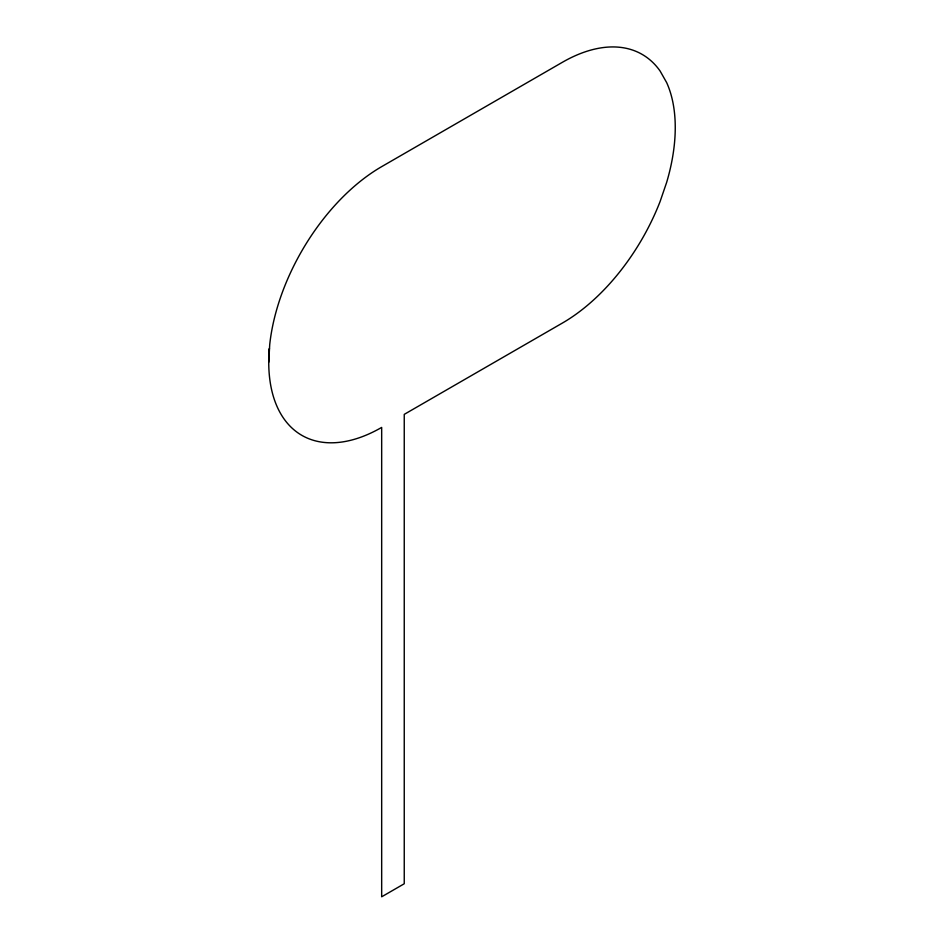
<?xml version="1.0" encoding="UTF-8"?>
<svg xmlns="http://www.w3.org/2000/svg" width="944" height="944" viewBox="0 0 944 944"><rect width="100%" height="100%" fill="white"/><g stroke="black" fill="none" stroke-linecap="round" stroke-linejoin="round"><path stroke-width="1.42" d="M268.745 362.213L269.713 344.643A159.689 92.193 -60 0 1 381.671 166.64L562.329 62.328A159.689 92.193 -60 0 1 660.127 71.06L666.653 82.588A159.689 92.193 -60 0 1 666.653 182.381L660.127 201.45A159.689 92.193 -60 0 1 562.329 323.096L404.244 414.369L404.244 883.761L381.671 896.8L381.671 427.408A159.689 92.193 -60 0 1 268.745 362.213L268.745 349.174L269.488 348.749"/></g></svg>
